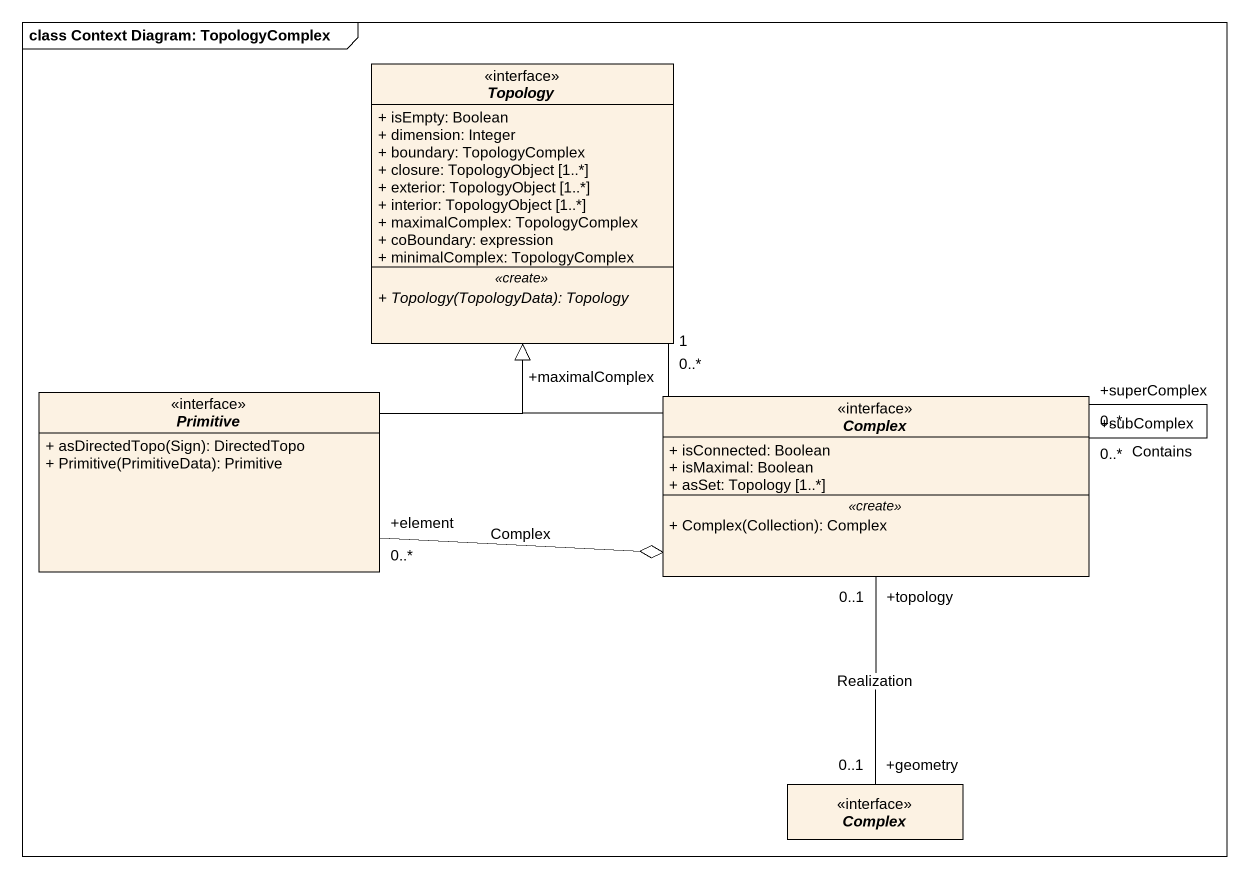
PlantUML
@startuml
mainframe class Context Diagram: TopologyComplex
hide circle
hide empty members
skinparam classAttributeIconSize 0
interface Topology {
  + isEmpty: Boolean
  + dimension: Integer
  + boundary: TopologyComplex
  + closure: TopologyObject [1..*]
  + exterior: TopologyObject [1..*]
  + interior: TopologyObject [1..*]
  + maximalComplex: TopologyComplex
  + coBoundary: expression
  + minimalComplex: TopologyComplex
  .. <<create>> ..
  {abstract} + Topology(TopologyData): Topology
}
interface Primitive {
  + asDirectedTopo(Sign): DirectedTopo
  + Primitive(PrimitiveData): Primitive
}
interface Complex {
  + isConnected: Boolean
  + isMaximal: Boolean
  + asSet: Topology [1..*]
  .. <<create>> ..
  + Complex(Collection): Complex
}
interface "Complex" as Complex_2
Topology "0..*" -- "+maximalComplex\n1" Complex
Primitive -up-|> Topology
Primitive "+element\n0..*" -right-o Complex : Complex
Complex -up-|> Topology
Complex "+subComplex\n0..*" -- "+superComplex\n0..*" Complex : Contains
Complex "+topology\n0..1" -- "+geometry\n0..1" Complex_2 : Realization
@enduml
